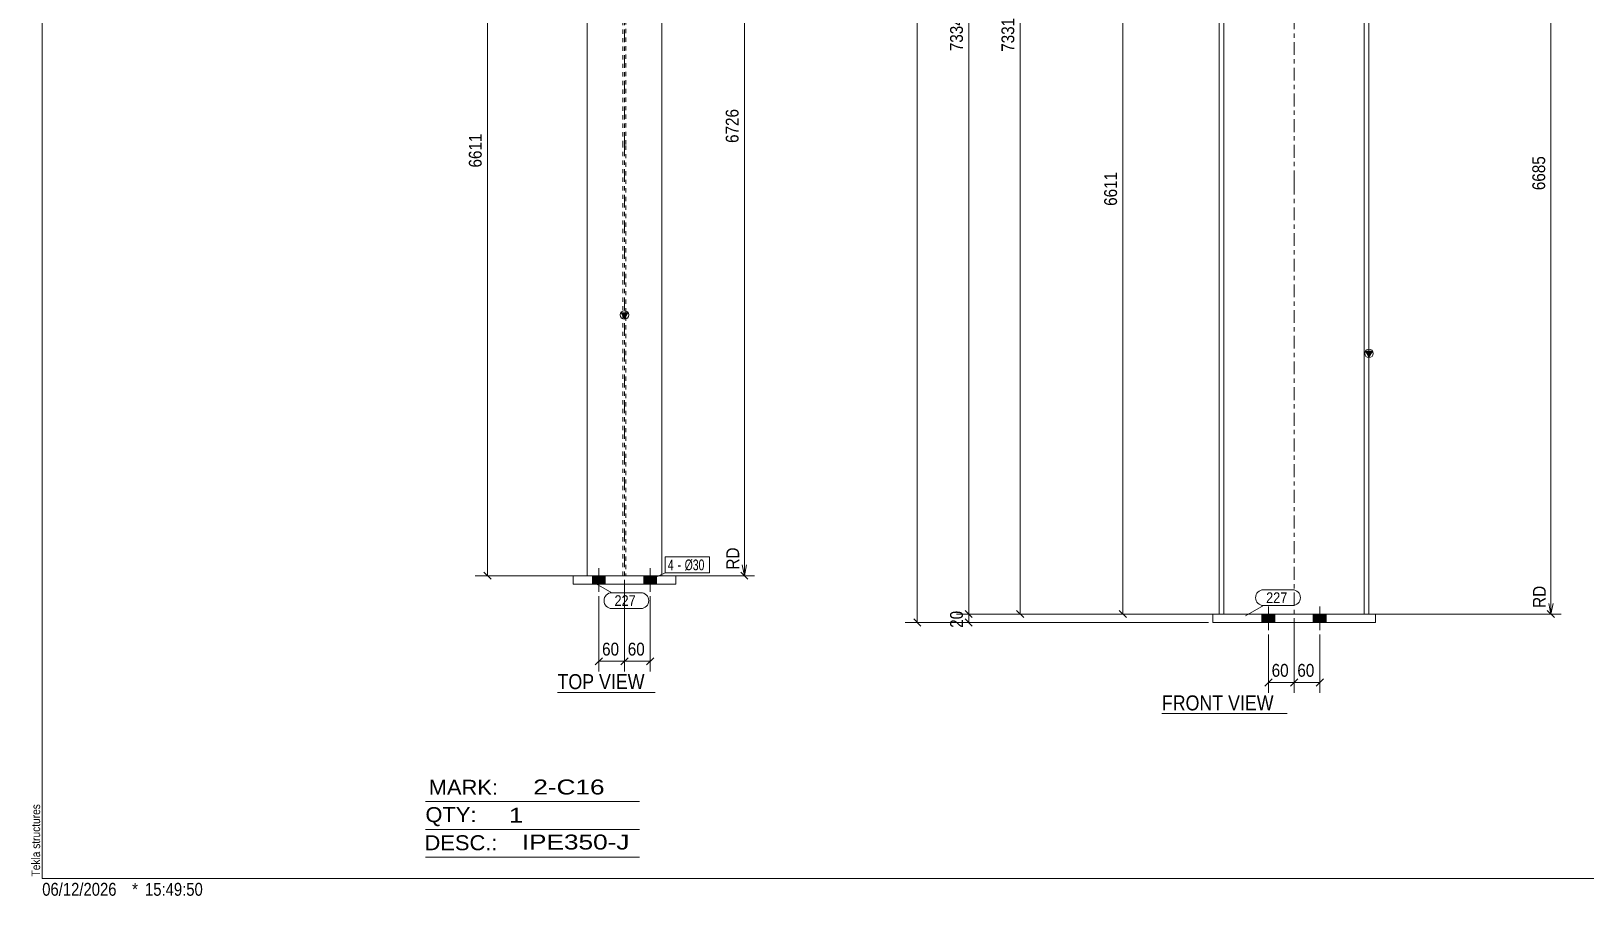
# Model space of a CAD drawing. Header units: millimetres. Extents: x 2 to 579, y 1 to 405.
# Drawn here: x 2.4 to 365.6, y 1 to 203 of the extents above; entities that cross this region are included whole.
import ezdxf

# ---------------------------------------------------------------- set-up
doc = ezdxf.new("R2010")
doc.units = ezdxf.units.MM
for name, pattern in [('XKITLINE00', [0]), ('XKITLINE01', [4, 1, -1, 1, -1]), ('XKITLINE03', [6, 3, -1, 1, -1])]:
    doc.linetypes.add(name, pattern=pattern)
for name, color, linetype, lineweight in [('Bolt', 3, 'Continuous', 0), ('BoltMark', 7, 'Continuous', 0), ('Dimensions', 7, 'Continuous', 0), ('DrawingSheet', 5, 'Continuous', 0), ('OtherObjectType', 7, 'Continuous', 0), ('Part', 2, 'Continuous', 0), ('PartMark', 7, 'Continuous', 0)]:
    doc.layers.add(name, color=color, linetype=linetype, lineweight=lineweight)
doc.styles.add('ARIAL', font='ARIAL.TTF')
doc.styles.add('ARIAL_NARROW', font='ARIALN.TTF')

# ---------------------------------------------------------------- blocks, each defined once
blk = doc.blocks.new('*A3')
at = {"layer": 'Bolt'}
for points in [[(292.89, 66.8), (292.89, 64.8), (289.89, 64.8), (289.89, 66.8)], [(292.89, 66.8), (292.89, 64.8), (289.89, 64.8), (289.89, 66.8)], [(304.89, 66.8), (304.89, 64.8), (301.89, 64.8), (301.89, 66.8)], [(304.89, 66.8), (304.89, 64.8), (301.89, 64.8), (301.89, 66.8)]]:
    blk.add_hatch(color=3, dxfattribs=at).paths.add_polyline_path(points, flags=17)
at = {"layer": 'Bolt', "color": 3, "linetype": 'XKITLINE00', "lineweight": 0}
for p, q in [((289.89, 66.8), (289.89, 64.8)), ((289.89, 66.8), (289.89, 64.8)), ((291.39, 68.55), (291.39, 63.05)), ((291.39, 68.55), (291.39, 63.05)), ((292.89, 66.8), (292.89, 64.8)), ((292.89, 66.8), (292.89, 64.8)), ((301.89, 66.8), (301.89, 64.8)), ((301.89, 66.8), (301.89, 64.8)), ((303.39, 68.55), (303.39, 63.05)), ((303.39, 68.55), (303.39, 63.05)), ((304.89, 66.8), (304.89, 64.8)), ((304.89, 66.8), (304.89, 64.8))]:
    blk.add_line(p, q, dxfattribs=at)
blk = doc.blocks.new('*A5')
at = {"layer": 'Part'}
blk.add_hatch(color=2, dxfattribs=at).paths.add_polyline_path([(314.09, 128.2), (315.69, 128.2), (314.89, 126.8)], flags=17)
at = {"layer": 'Part', "color": 7, "linetype": 'XKITLINE03', "lineweight": 0}
for p, q in [((297.39, 167.4), (297.39, 346.8)), ((297.39, 56.8), (297.39, 167.3))]:
    blk.add_line(p, q, dxfattribs=at)
at = {"layer": 'Part', "color": 2, "linetype": 'XKITLINE00', "lineweight": 0}
for p, q in [((280.99, 338.53), (279.89, 338.65)), ((279.89, 338.65), (279.89, 167.4)), ((280.99, 338.53), (280.99, 167.4)), ((313.79, 335.07), (313.79, 167.4)), ((314.89, 334.96), (313.79, 335.07)), ((314.89, 167.4), (314.89, 334.96)), ((279.89, 167.3), (279.89, 66.8)), ((280.99, 167.3), (280.99, 66.8)), ((313.79, 167.3), (313.79, 66.8)), ((314.89, 66.8), (314.89, 167.3)), ((314.89, 126.8), (314.09, 128.2)), ((314.09, 128.2), (315.69, 128.2)), ((315.69, 128.2), (314.89, 126.8))]:
    blk.add_line(p, q, dxfattribs=at)
at = {"layer": 'Part', "color": 7, "linetype": 'XKITLINE01', "lineweight": 0}
for p, q in [((313.79, 335.07), (280.99, 338.53)), ((314.89, 66.8), (279.89, 66.8))]:
    blk.add_line(p, q, dxfattribs=at)
at = {"layer": 'Part', "color": 2, "linetype": 'XKITLINE00', "lineweight": 0}
blk.add_circle((314.89, 127.7), 1, dxfattribs=at)
blk = doc.blocks.new('*A6')
at = {"layer": 'Part', "color": 2, "linetype": 'XKITLINE00', "lineweight": 0}
for p, q in [((316.39, 66.8), (278.39, 66.8)), ((278.39, 66.8), (278.39, 64.8)), ((316.39, 66.8), (316.39, 64.8)), ((316.39, 64.8), (278.39, 64.8))]:
    blk.add_line(p, q, dxfattribs=at)
blk = doc.blocks.new('*A14')
at = {"layer": 'Bolt'}
for points in [[(136.49, 75.76), (136.49, 73.76), (133.49, 73.76), (133.49, 75.76)], [(136.49, 75.76), (136.49, 73.76), (133.49, 73.76), (133.49, 75.76)], [(148.49, 75.76), (148.49, 73.76), (145.49, 73.76), (145.49, 75.76)], [(148.49, 75.76), (148.49, 73.76), (145.49, 73.76), (145.49, 75.76)]]:
    blk.add_hatch(color=3, dxfattribs=at).paths.add_polyline_path(points, flags=17)
at = {"layer": 'Bolt', "color": 3, "linetype": 'XKITLINE00', "lineweight": 0}
for p, q in [((134.99, 77.51), (134.99, 72.01)), ((134.99, 77.51), (134.99, 72.01)), ((146.99, 77.51), (146.99, 72.01)), ((146.99, 77.51), (146.99, 72.01)), ((133.49, 75.76), (133.49, 73.76)), ((133.49, 75.76), (133.49, 73.76)), ((136.49, 75.76), (136.49, 73.76)), ((136.49, 75.76), (136.49, 73.76)), ((145.49, 75.76), (145.49, 73.76)), ((145.49, 75.76), (145.49, 73.76)), ((148.49, 75.76), (148.49, 73.76)), ((148.49, 75.76), (148.49, 73.76))]:
    blk.add_line(p, q, dxfattribs=at)
blk = doc.blocks.new('*A16')
at = {"layer": 'Part'}
blk.add_hatch(color=2, dxfattribs=at).paths.add_polyline_path([(140.19, 137.16), (141.79, 137.16), (140.99, 135.76)], flags=17)
at = {"layer": 'Part', "color": 7, "linetype": 'XKITLINE03', "lineweight": 0}
for p, q in [((140.99, 176.36), (140.99, 355.75)), ((140.99, 65.76), (140.99, 176.26))]:
    blk.add_line(p, q, dxfattribs=at)
at = {"layer": 'Part', "color": 2, "linetype": 'XKITLINE00', "lineweight": 0}
for p, q in [((149.74, 347.6), (132.24, 347.6)), ((132.24, 347.6), (132.24, 176.36)), ((149.74, 176.36), (149.74, 347.6)), ((132.24, 176.26), (132.24, 75.76)), ((149.74, 75.76), (149.74, 176.26)), ((140.99, 135.76), (140.19, 137.16)), ((140.19, 137.16), (141.79, 137.16)), ((141.79, 137.16), (140.99, 135.76))]:
    blk.add_line(p, q, dxfattribs=at)
at = {"layer": 'Part', "color": 7, "linetype": 'XKITLINE01', "lineweight": 0}
for p, q in [((140.64, 347.48), (132.24, 347.48)), ((140.64, 176.36), (140.64, 347.48)), ((141.34, 347.48), (141.34, 176.36)), ((141.34, 347.48), (149.74, 347.48)), ((140.64, 344.02), (132.24, 344.02)), ((132.24, 343.91), (149.74, 343.91)), ((141.34, 344.02), (149.74, 344.02)), ((140.64, 75.76), (140.64, 176.26)), ((141.34, 176.26), (141.34, 75.76)), ((132.24, 75.76), (149.74, 75.76))]:
    blk.add_line(p, q, dxfattribs=at)
at = {"layer": 'Part', "color": 2, "linetype": 'XKITLINE00', "lineweight": 0}
blk.add_circle((140.99, 136.66), 1, dxfattribs=at)
blk = doc.blocks.new('*A17')
at = {"layer": 'Part', "color": 2, "linetype": 'XKITLINE00', "lineweight": 0}
for p, q in [((128.99, 73.76), (128.99, 75.76)), ((128.99, 75.76), (152.99, 75.76)), ((152.99, 73.76), (128.99, 73.76)), ((152.99, 75.76), (152.99, 73.76))]:
    blk.add_line(p, q, dxfattribs=at)
blk = doc.blocks.new('*A23')
at = {"layer": 'DrawingSheet', "color": 5, "linetype": 'XKITLINE00', "lineweight": 0}
for p, q in [((5, 405), (5, 5)), ((5, 5), (579, 5))]:
    blk.add_line(p, q, dxfattribs=at)
at = {"layer": 'DrawingSheet', "color": 5, "style": 'ARIAL', "width": 0.85}
blk.add_text('Tekla structures', height=2, rotation=90, dxfattribs=at).set_placement((4.5, 5.5))
blk = doc.blocks.new('*A27')
at = {"layer": 'OtherObjectType', "color": 6, "linetype": 'XKITLINE00', "lineweight": 0}
for p, q in [((94.5, 23), (144.5, 23)), ((94.5, 16.5), (144.5, 16.5)), ((94.5, 10), (144.5, 10))]:
    blk.add_line(p, q, dxfattribs=at)
at = {"layer": 'OtherObjectType', "color": 6, "style": 'ARIAL_NARROW'}
for s, width, p in [('MARK:', 1.275, (95.27, 24.58)), ('2-C16', 1.525501, (119.69, 24.65)), ('QTY:', 1.275, (94.5, 18.19)), ('1', 1.525501, (113.99, 18.05)), ('DESC.:', 1.275, (94.29, 11.63)), ('IPE350-J', 1.525501, (117, 11.79))]:
    blk.add_text(s, height=3.5, dxfattribs=dict(at, width=width)).set_placement(p)
blk = doc.blocks.new('*A30')
at = {"layer": 'OtherObjectType', "color": 7, "style": 'ARIAL_NARROW', "width": 1.008832}
for s, p in [('06/12/2026', (4.99, 1)), ('*', (26, 1)), ('15:49:50', (29, 1))]:
    blk.add_text(s, height=3, dxfattribs=at).set_placement(p)
blk = doc.blocks.new('*A31')
at = {"layer": 'Dimensions', "color": 7, "linetype": 'XKITLINE00', "lineweight": 0}
for p, q in [((292.8, 356.29), (206.54, 356.29)), ((208.54, 357.13), (210.24, 355.44)), ((209.39, 64.8), (209.39, 356.29)), ((208.54, 65.65), (210.24, 63.96)), ((277.39, 64.8), (206.54, 64.8))]:
    blk.add_line(p, q, dxfattribs=at)
at = {"layer": 'Dimensions', "color": 3}
for p in [(209.39, 356.29), (209.39, 64.8)]:
    blk.add_point(p, dxfattribs=at)
at = {"layer": 'Dimensions', "color": 3, "style": 'ARIAL', "width": 0.85}
blk.add_text('7530', height=3, rotation=90.0002, dxfattribs=at).set_placement((208.04, 206.09))
blk = doc.blocks.new('*A32')
at = {"layer": 'Dimensions', "color": 7, "linetype": 'XKITLINE00', "lineweight": 0}
for p, q in [((278.89, 66.8), (218.54, 66.8)), ((220.54, 67.65), (222.24, 65.96)), ((220.54, 65.65), (222.24, 63.96)), ((221.39, 64.8), (221.39, 66.8)), ((277.39, 64.8), (218.54, 64.8))]:
    blk.add_line(p, q, dxfattribs=at)
at = {"layer": 'Dimensions', "color": 3}
for p in [(221.39, 66.8), (221.39, 64.8)]:
    blk.add_point(p, dxfattribs=at)
at = {"layer": 'Dimensions', "color": 3, "style": 'ARIAL', "width": 0.85}
blk.add_text('20', height=3, rotation=90.0002, dxfattribs=at).set_placement((220.04, 63.58))
blk = doc.blocks.new('*A33')
at = {"layer": 'Dimensions', "color": 7, "linetype": 'XKITLINE00', "lineweight": 0}
for p, q in [((278.89, 338.65), (218.54, 338.65)), ((220.54, 339.5), (222.24, 337.8)), ((221.39, 66.8), (221.39, 338.65)), ((278.89, 66.8), (218.54, 66.8)), ((220.54, 67.65), (222.24, 65.96))]:
    blk.add_line(p, q, dxfattribs=at)
at = {"layer": 'Dimensions', "color": 3}
for p in [(221.39, 338.65), (221.39, 66.8)]:
    blk.add_point(p, dxfattribs=at)
at = {"layer": 'Dimensions', "color": 3, "style": 'ARIAL', "width": 0.85}
blk.add_text('7334', height=3, rotation=90.0002, dxfattribs=at).set_placement((220.04, 198.28))
blk = doc.blocks.new('*A35')
at = {"layer": 'Dimensions', "color": 7, "linetype": 'XKITLINE00', "lineweight": 0}
for p, q in [((290.91, 338.38), (230.54, 338.38)), ((232.54, 339.23), (234.24, 337.54)), ((233.39, 66.8), (233.39, 338.38)), ((278.89, 66.8), (230.54, 66.8)), ((232.54, 67.65), (234.24, 65.96))]:
    blk.add_line(p, q, dxfattribs=at)
at = {"layer": 'Dimensions', "color": 3}
for p in [(233.39, 338.38), (233.39, 66.8)]:
    blk.add_point(p, dxfattribs=at)
at = {"layer": 'Dimensions', "color": 3, "style": 'ARIAL', "width": 0.85}
blk.add_text('7331', height=3, dxfattribs=at).set_placement((234.69, 339.58))
blk.add_text('7331', height=3, rotation=90.0002, dxfattribs=at).set_placement((232.04, 198.14))
blk = doc.blocks.new('*A39')
at = {"layer": 'Dimensions', "color": 7, "linetype": 'XKITLINE00', "lineweight": 0}
for p, q in [((279.99, 266.4), (254.54, 266.4)), ((256.54, 267.25), (258.24, 265.56)), ((257.39, 66.8), (257.39, 266.4)), ((278.89, 66.8), (254.54, 66.8)), ((256.54, 67.65), (258.24, 65.96))]:
    blk.add_line(p, q, dxfattribs=at)
at = {"layer": 'Dimensions', "color": 3}
for p in [(257.39, 266.4), (257.39, 66.8)]:
    blk.add_point(p, dxfattribs=at)
at = {"layer": 'Dimensions', "color": 3, "style": 'ARIAL', "width": 0.85}
blk.add_text('6611', height=3, dxfattribs=at).set_placement((258.69, 267.6))
blk.add_text('6611', height=3, rotation=90.0002, dxfattribs=at).set_placement((256.04, 162.15))
blk = doc.blocks.new('*A41')
at = {"layer": 'Dimensions', "color": 7, "linetype": 'XKITLINE00', "lineweight": 0}
for p, q in [((319.94, 273.73), (359.79, 273.73)), ((356.54, 274.58), (358.24, 272.88)), ((357.39, 66.8), (357.39, 273.73)), ((357.39, 74.03), (357.39, 66.8)), ((356.89, 69.3), (357.39, 66.8)), ((357.89, 69.3), (357.39, 66.8)), ((315.89, 66.8), (359.79, 66.8)), ((315.89, 66.8), (359.79, 66.8)), ((356.54, 67.65), (358.24, 65.96))]:
    blk.add_line(p, q, dxfattribs=at)
at = {"layer": 'Dimensions', "color": 3}
for p in [(357.39, 273.73), (357.39, 66.8)]:
    blk.add_point(p, dxfattribs=at)
at = {"layer": 'Dimensions', "color": 7}
blk.add_point((357.39, 66.8), dxfattribs=at)
at = {"layer": 'Dimensions', "color": 3, "style": 'ARIAL', "width": 0.85}
blk.add_text('6685', height=3, dxfattribs=at).set_placement((342.69, 274.93))
for s, p in [('6685', (356.04, 165.82)), ('RD', (356.19, 68.25))]:
    blk.add_text(s, height=3, rotation=90.0002, dxfattribs=at).set_placement(p)
blk = doc.blocks.new('*A48')
at = {"layer": 'Dimensions', "color": 7, "linetype": 'XKITLINE00', "lineweight": 0}
for p, q in [((297.39, 65.8), (297.39, 48.4)), ((291.39, 62.05), (291.39, 48.4)), ((292.24, 51.65), (290.54, 49.96)), ((298.24, 51.65), (296.54, 49.96)), ((291.39, 50.8), (297.39, 50.8))]:
    blk.add_line(p, q, dxfattribs=at)
at = {"layer": 'Dimensions', "color": 3}
for p in [(291.39, 50.8), (297.39, 50.8)]:
    blk.add_point(p, dxfattribs=at)
at = {"layer": 'Dimensions', "color": 3, "style": 'ARIAL', "width": 0.85}
blk.add_text('60', height=3, dxfattribs=at).set_placement((292.16, 52.15))
blk = doc.blocks.new('*A49')
at = {"layer": 'Dimensions', "color": 7, "linetype": 'XKITLINE00', "lineweight": 0}
for p, q in [((297.39, 65.8), (297.39, 48.4)), ((303.39, 62.05), (303.39, 48.4)), ((298.24, 51.65), (296.54, 49.96)), ((304.24, 51.65), (302.54, 49.96)), ((297.39, 50.8), (303.39, 50.8))]:
    blk.add_line(p, q, dxfattribs=at)
at = {"layer": 'Dimensions', "color": 3}
for p in [(297.39, 50.8), (303.39, 50.8)]:
    blk.add_point(p, dxfattribs=at)
at = {"layer": 'Dimensions', "color": 3, "style": 'ARIAL', "width": 0.85}
blk.add_text('60', height=3, dxfattribs=at).set_placement((298.16, 52.15))
blk = doc.blocks.new('*A60')
at = {"layer": 'PartMark', "color": 7, "linetype": 'XKITLINE00', "lineweight": 0}
for p, q in [((290.26, 72.47), (297.02, 72.47)), ((286.02, 66.37), (290.26, 68.77)), ((290.26, 68.77), (297.02, 68.77))]:
    blk.add_line(p, q, dxfattribs=at)
for centre, start, end in [((290.26, 70.62), 90, 270), ((297.02, 70.62), 270, 90)]:
    blk.add_arc(centre, 1.85, start, end, dxfattribs=at)
at = {"layer": 'PartMark', "color": 3, "style": 'ARIAL', "width": 0.85}
blk.add_text('227', height=2.5, dxfattribs=at).set_placement((290.86, 69.37))
blk = doc.blocks.new('*A63')
at = {"layer": 'OtherObjectType', "color": 7, "linetype": 'XKITLINE00', "lineweight": 0}
blk.add_line((266.51, 43.55), (295.81, 43.55), dxfattribs=at)
at = {"layer": 'OtherObjectType', "color": 7, "style": 'ARIAL', "width": 0.85}
blk.add_text('FRONT VIEW', height=3.5, dxfattribs=at).set_placement((266.51, 44.3))
blk = doc.blocks.new('*A64')
at = {"layer": 'Dimensions', "color": 7, "linetype": 'XKITLINE00', "lineweight": 0}
for p, q in [((140.99, 74.76), (140.99, 53.36)), ((134.99, 71.01), (134.99, 53.36)), ((135.84, 56.6), (134.14, 54.91)), ((134.99, 55.76), (140.99, 55.76)), ((141.84, 56.6), (140.14, 54.91))]:
    blk.add_line(p, q, dxfattribs=at)
at = {"layer": 'Dimensions', "color": 3}
for p in [(134.99, 55.76), (140.99, 55.76)]:
    blk.add_point(p, dxfattribs=at)
at = {"layer": 'Dimensions', "color": 3, "style": 'ARIAL', "width": 0.85}
blk.add_text('60', height=3, dxfattribs=at).set_placement((135.76, 57.11))
blk = doc.blocks.new('*A65')
at = {"layer": 'Dimensions', "color": 7, "linetype": 'XKITLINE00', "lineweight": 0}
for p, q in [((140.99, 74.76), (140.99, 53.36)), ((146.99, 71.01), (146.99, 53.36)), ((141.84, 56.6), (140.14, 54.91)), ((140.99, 55.76), (146.99, 55.76)), ((147.84, 56.6), (146.14, 54.91))]:
    blk.add_line(p, q, dxfattribs=at)
at = {"layer": 'Dimensions', "color": 3}
for p in [(140.99, 55.76), (146.99, 55.76)]:
    blk.add_point(p, dxfattribs=at)
at = {"layer": 'Dimensions', "color": 3, "style": 'ARIAL', "width": 0.85}
blk.add_text('60', height=3, dxfattribs=at).set_placement((141.76, 57.11))
blk = doc.blocks.new('*A70')
at = {"layer": 'Dimensions', "color": 7, "linetype": 'XKITLINE00', "lineweight": 0}
for p, q in [((108.14, 276.2), (109.84, 274.51)), ((131.64, 275.36), (106.14, 275.36)), ((108.99, 75.76), (108.99, 275.36)), ((108.14, 76.6), (109.84, 74.91)), ((131.24, 75.76), (106.14, 75.76))]:
    blk.add_line(p, q, dxfattribs=at)
at = {"layer": 'Dimensions', "color": 3}
for p in [(108.99, 275.36), (108.99, 75.76)]:
    blk.add_point(p, dxfattribs=at)
at = {"layer": 'Dimensions', "color": 3, "style": 'ARIAL', "width": 0.85}
blk.add_text('6611', height=3, dxfattribs=at).set_placement((110.29, 276.56))
blk.add_text('6611', height=3, rotation=90.0002, dxfattribs=at).set_placement((107.64, 171.11))
blk = doc.blocks.new('*A72')
at = {"layer": 'Dimensions', "color": 7, "linetype": 'XKITLINE00', "lineweight": 0}
for p, q in [((168.14, 287.68), (169.84, 285.99)), ((146.99, 286.84), (171.39, 286.84)), ((168.99, 75.76), (168.99, 286.84)), ((168.99, 82.98), (168.99, 75.76)), ((168.14, 76.6), (169.84, 74.91)), ((168.49, 78.26), (168.99, 75.76)), ((169.49, 78.26), (168.99, 75.76)), ((150.74, 75.76), (171.39, 75.76)), ((150.74, 75.76), (171.39, 75.76))]:
    blk.add_line(p, q, dxfattribs=at)
at = {"layer": 'Dimensions', "color": 3}
for p in [(168.99, 286.84), (168.99, 75.76)]:
    blk.add_point(p, dxfattribs=at)
at = {"layer": 'Dimensions', "color": 7}
blk.add_point((168.99, 75.76), dxfattribs=at)
at = {"layer": 'Dimensions', "color": 3, "style": 'ARIAL', "width": 0.85}
blk.add_text('6726', height=3, dxfattribs=at).set_placement((154.29, 288.04))
for s, p in [('6726', (167.64, 176.85)), ('RD', (167.79, 77.2))]:
    blk.add_text(s, height=3, rotation=90.0002, dxfattribs=at).set_placement(p)
blk = doc.blocks.new('*A80')
at = {"layer": 'BoltMark', "color": 7, "linetype": 'XKITLINE00', "lineweight": 0}
for p, q in [((150.52, 80.14), (160.82, 80.14)), ((150.52, 76.44), (150.52, 80.14)), ((160.82, 76.44), (160.82, 80.14)), ((146.99, 74.76), (150.52, 76.44)), ((150.52, 76.44), (160.82, 76.44))]:
    blk.add_line(p, q, dxfattribs=at)
at = {"layer": 'BoltMark', "color": 3, "style": 'ARIAL_NARROW', "width": 0.85}
for s, p in [('4', (151.12, 77.04)), ('-', (153.39, 77.04)), ('Ø30', (155.05, 77.04))]:
    blk.add_text(s, height=2.5, dxfattribs=at).set_placement(p)
blk = doc.blocks.new('*A87')
at = {"layer": 'PartMark', "color": 7, "linetype": 'XKITLINE00', "lineweight": 0}
for p, q in [((133.82, 74.19), (138.06, 71.79)), ((138.06, 71.79), (144.82, 71.79)), ((138.06, 68.09), (144.82, 68.09))]:
    blk.add_line(p, q, dxfattribs=at)
for centre, start, end in [((138.06, 69.94), 90, 270), ((144.82, 69.94), 270, 90)]:
    blk.add_arc(centre, 1.85, start, end, dxfattribs=at)
at = {"layer": 'PartMark', "color": 3, "style": 'ARIAL', "width": 0.85}
blk.add_text('227', height=2.5, dxfattribs=at).set_placement((138.66, 68.69))
blk = doc.blocks.new('*A89')
at = {"layer": 'OtherObjectType', "color": 7, "linetype": 'XKITLINE00', "lineweight": 0}
blk.add_line((125.35, 48.51), (148.17, 48.51), dxfattribs=at)
at = {"layer": 'OtherObjectType', "color": 7, "style": 'ARIAL', "width": 0.85}
blk.add_text('TOP VIEW', height=3.5, dxfattribs=at).set_placement((125.35, 49.26))

msp = doc.modelspace()

# ---------------------------------------------------------------- block references
at = {"lineweight": 0}
for name in ['*A23', '*A31', '*A35', '*A33', '*A72', '*A70', '*A41', '*A39', '*A80', '*A14', '*A17', '*A87', '*A64', '*A65', '*A60', '*A32', '*A6', '*A3', '*A48', '*A49', '*A89', '*A63', '*A27', '*A30']:
    msp.add_blockref(name, (0, 0), dxfattribs=at)
at = {"layer": 'Part', "lineweight": 0}
for name in ['*A16', '*A5']:
    msp.add_blockref(name, (0, 0), dxfattribs=at)

doc.saveas('drawing.dxf')
